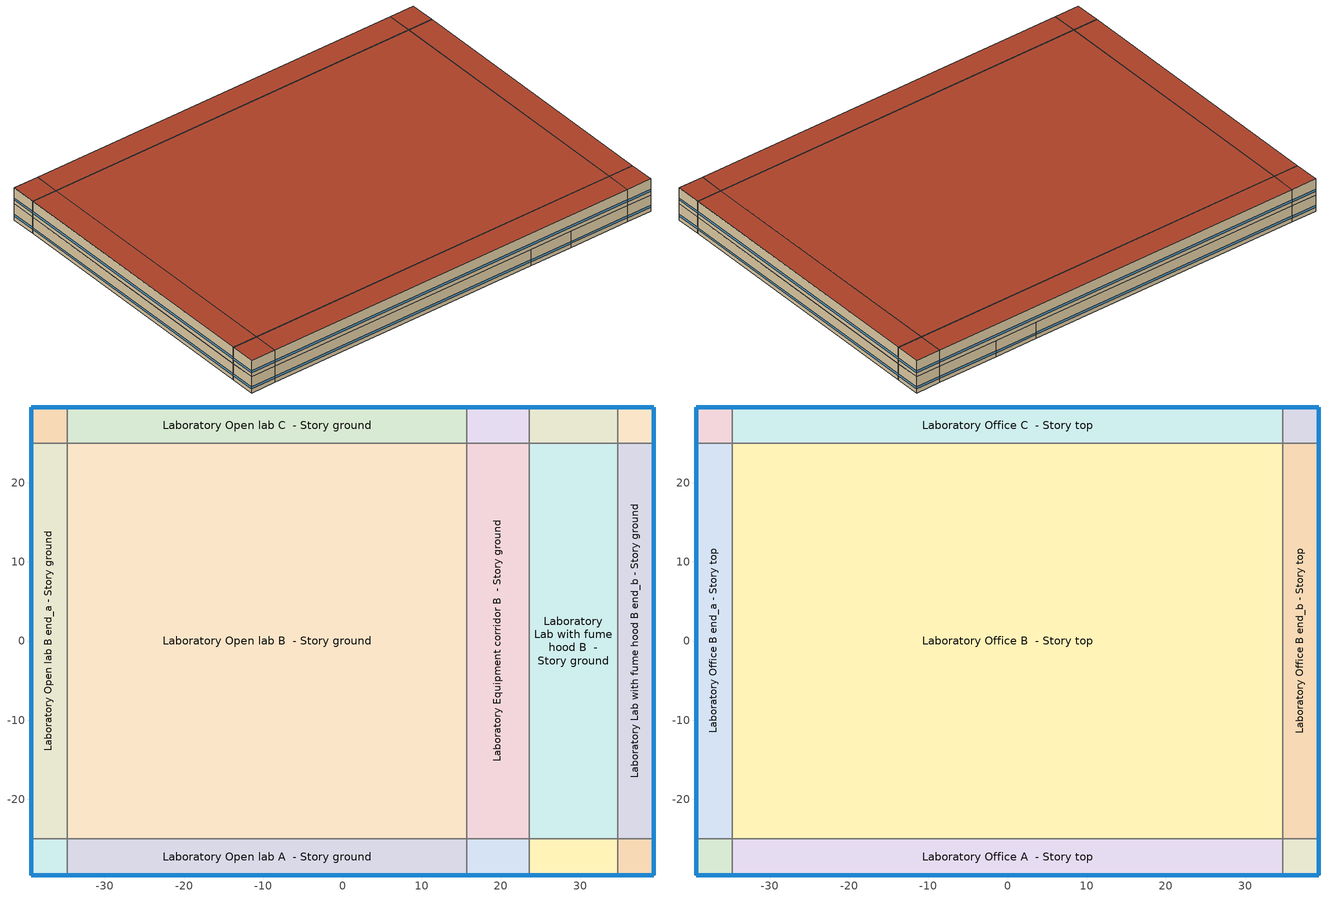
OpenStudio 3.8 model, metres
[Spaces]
Laboratory Open lab A end_a - Story ground
 floor ground: -39.3,-29.55 -39.3,-24.98 -34.73,-24.98 -34.73,-29.55 z0
 wall outside: -39.3,-24.98 -39.3,-29.55 -34.73,-29.55 z0:3.05
 wall to Laboratory Open lab B end_a - Story ground: -34.73,-24.98 -39.3,-24.98 z0:3.05
 wall to Laboratory Open lab A  - Story ground: -34.73,-29.55 -34.73,-24.98 z0:3.05
 window: -39.3,-25 -39.3,-29.52 / -39.27,-29.55 -34.75,-29.55 z0.76:1.13
 ceiling adiabatic: -34.73,-29.55 -34.73,-24.98 -39.3,-24.98 -39.3,-29.55 z3.05
Laboratory Open lab B end_a - Story ground
 floor ground: -39.3,-24.98 -39.3,24.98 -34.73,24.98 -34.73,-24.98 z0
 wall outside: -39.3,24.98 -39.3,-24.98 z0:3.05
 wall to Laboratory Open lab C end_a - Story ground: -34.73,24.98 -39.3,24.98 z0:3.05
 wall to Laboratory Open lab B  - Story ground: -34.73,-24.98 -34.73,24.98 z0:3.05
 window: -39.3,24.95 -39.3,-24.95 z0.76:1.13
 ceiling adiabatic: -34.73,-24.98 -34.73,24.98 -39.3,24.98 -39.3,-24.98 z3.05
Laboratory Open lab C end_a - Story ground
 floor ground: -39.3,24.98 -39.3,29.55 -34.73,29.55 -34.73,24.98 z0
 wall outside: -34.73,29.55 -39.3,29.55 -39.3,24.98 z0:3.05
 wall to Laboratory Open lab C  - Story ground: -34.73,24.98 -34.73,29.55 z0:3.05
 window: -39.3,29.52 -39.3,25 / -34.75,29.55 -39.27,29.55 z0.76:1.13
 ceiling adiabatic: -34.73,24.98 -34.73,29.55 -39.3,29.55 -39.3,24.98 z3.05
Laboratory Open lab A  - Story ground
 floor ground: -34.73,-29.55 -34.73,-24.98 15.72,-24.98 15.72,-29.55 z0
 wall outside: -34.73,-29.55 15.72,-29.55 z0:3.05
 wall to Laboratory Open lab B  - Story ground: 15.72,-24.98 -34.73,-24.98 z0:3.05
 wall to Laboratory Equipment corridor A  - Story ground: 15.72,-29.55 15.72,-24.98 z0:3.05
 window: -34.7,-29.55 15.69,-29.55 z0.76:1.13
 ceiling adiabatic: 15.72,-29.55 15.72,-24.98 -34.73,-24.98 -34.73,-29.55 z3.05
Laboratory Open lab B  - Story ground
 floor ground: -34.73,-24.98 -34.73,24.98 15.72,24.98 15.72,-24.98 z0
 wall to Laboratory Open lab C  - Story ground: 15.72,24.98 -34.73,24.98 z0:3.05
 wall to Laboratory Equipment corridor B  - Story ground: 15.72,-24.98 15.72,24.98 z0:3.05
 ceiling adiabatic: 15.72,-24.98 15.72,24.98 -34.73,24.98 -34.73,-24.98 z3.05
Laboratory Open lab C  - Story ground
 floor ground: -34.73,24.98 -34.73,29.55 15.72,29.55 15.72,24.98 z0
 wall outside: 15.72,29.55 -34.73,29.55 z0:3.05
 wall to Laboratory Equipment corridor C  - Story ground: 15.72,24.98 15.72,29.55 z0:3.05
 window: 15.69,29.55 -34.7,29.55 z0.76:1.13
 ceiling adiabatic: 15.72,24.98 15.72,29.55 -34.73,29.55 -34.73,24.98 z3.05
Laboratory Equipment corridor A  - Story ground
 floor ground: 15.72,-29.55 15.72,-24.98 23.58,-24.98 23.58,-29.55 z0
 wall outside: 15.72,-29.55 23.58,-29.55 z0:3.05
 wall to Laboratory Equipment corridor B  - Story ground: 23.58,-24.98 15.72,-24.98 z0:3.05
 wall to Laboratory Lab with fume hood A  - Story ground: 23.58,-29.55 23.58,-24.98 z0:3.05
 window: 15.75,-29.55 23.55,-29.55 z0.76:1.13
 ceiling adiabatic: 23.58,-29.55 23.58,-24.98 15.72,-24.98 15.72,-29.55 z3.05
Laboratory Equipment corridor B  - Story ground
 floor ground: 15.72,-24.98 15.72,24.98 23.58,24.98 23.58,-24.98 z0
 wall to Laboratory Equipment corridor C  - Story ground: 23.58,24.98 15.72,24.98 z0:3.05
 wall to Laboratory Lab with fume hood B  - Story ground: 23.58,-24.98 23.58,24.98 z0:3.05
 ceiling adiabatic: 23.58,-24.98 23.58,24.98 15.72,24.98 15.72,-24.98 z3.05
Laboratory Equipment corridor C  - Story ground
 floor ground: 15.72,24.98 15.72,29.55 23.58,29.55 23.58,24.98 z0
 wall outside: 23.58,29.55 15.72,29.55 z0:3.05
 wall to Laboratory Lab with fume hood C  - Story ground: 23.58,24.98 23.58,29.55 z0:3.05
 window: 23.55,29.55 15.75,29.55 z0.76:1.13
 ceiling adiabatic: 23.58,24.98 23.58,29.55 15.72,29.55 15.72,24.98 z3.05
Laboratory Lab with fume hood A  - Story ground
 floor ground: 23.58,-29.55 23.58,-24.98 34.73,-24.98 34.73,-29.55 z0
 wall outside: 23.58,-29.55 34.73,-29.55 z0:3.05
 wall to Laboratory Lab with fume hood B  - Story ground: 34.73,-24.98 23.58,-24.98 z0:3.05
 wall to Laboratory Lab with fume hood A end_b - Story ground: 34.73,-29.55 34.73,-24.98 z0:3.05
 window: 23.61,-29.55 34.7,-29.55 z0.76:1.13
 ceiling adiabatic: 34.73,-29.55 34.73,-24.98 23.58,-24.98 23.58,-29.55 z3.05
Laboratory Lab with fume hood B  - Story ground
 floor ground: 23.58,-24.98 23.58,24.98 34.73,24.98 34.73,-24.98 z0
 wall to Laboratory Lab with fume hood C  - Story ground: 34.73,24.98 23.58,24.98 z0:3.05
 wall to Laboratory Lab with fume hood B end_b - Story ground: 34.73,-24.98 34.73,24.98 z0:3.05
 ceiling adiabatic: 34.73,-24.98 34.73,24.98 23.58,24.98 23.58,-24.98 z3.05
Laboratory Lab with fume hood C  - Story ground
 floor ground: 23.58,24.98 23.58,29.55 34.73,29.55 34.73,24.98 z0
 wall outside: 34.73,29.55 23.58,29.55 z0:3.05
 wall to Laboratory Lab with fume hood C end_b - Story ground: 34.73,24.98 34.73,29.55 z0:3.05
 window: 34.7,29.55 23.61,29.55 z0.76:1.13
 ceiling adiabatic: 34.73,24.98 34.73,29.55 23.58,29.55 23.58,24.98 z3.05
Laboratory Lab with fume hood A end_b - Story ground
 floor ground: 34.73,-29.55 34.73,-24.98 39.3,-24.98 39.3,-29.55 z0
 wall outside: 34.73,-29.55 39.3,-29.55 39.3,-24.98 z0:3.05
 wall to Laboratory Lab with fume hood B end_b - Story ground: 39.3,-24.98 34.73,-24.98 z0:3.05
 window: 39.3,-29.52 39.3,-25 / 34.75,-29.55 39.27,-29.55 z0.76:1.13
 ceiling adiabatic: 39.3,-29.55 39.3,-24.98 34.73,-24.98 34.73,-29.55 z3.05
Laboratory Lab with fume hood B end_b - Story ground
 floor ground: 34.73,-24.98 34.73,24.98 39.3,24.98 39.3,-24.98 z0
 wall outside: 39.3,-24.98 39.3,24.98 z0:3.05
 wall to Laboratory Lab with fume hood C end_b - Story ground: 39.3,24.98 34.73,24.98 z0:3.05
 window: 39.3,-24.95 39.3,24.95 z0.76:1.13
 ceiling adiabatic: 39.3,-24.98 39.3,24.98 34.73,24.98 34.73,-24.98 z3.05
Laboratory Lab with fume hood C end_b - Story ground
 floor ground: 34.73,24.98 34.73,29.55 39.3,29.55 39.3,24.98 z0
 wall outside: 39.3,24.98 39.3,29.55 34.73,29.55 z0:3.05
 window: 39.27,29.55 34.75,29.55 / 39.3,25 39.3,29.52 z0.76:1.13
 ceiling adiabatic: 39.3,24.98 39.3,29.55 34.73,29.55 34.73,24.98 z3.05
Laboratory Office A end_a - Story top
 floor adiabatic: -39.3,-29.55 -39.3,-24.98 -34.73,-24.98 -34.73,-29.55 z3.05
 wall outside: -39.3,-24.98 -39.3,-29.55 -34.73,-29.55 z3.05:6.1
 wall to Laboratory Office B end_a - Story top: -34.73,-24.98 -39.3,-24.98 z3.05:6.1
 wall to Laboratory Office A  - Story top: -34.73,-29.55 -34.73,-24.98 z3.05:6.1
 window: -39.3,-25 -39.3,-29.52 / -39.27,-29.55 -34.75,-29.55 z3.81:4.18
 roof outside: -34.73,-29.55 -34.73,-24.98 -39.3,-24.98 -39.3,-29.55 z6.1
Laboratory Office B end_a - Story top
 floor adiabatic: -39.3,-24.98 -39.3,24.98 -34.73,24.98 -34.73,-24.98 z3.05
 wall outside: -39.3,24.98 -39.3,-24.98 z3.05:6.1
 wall to Laboratory Office C end_a - Story top: -34.73,24.98 -39.3,24.98 z3.05:6.1
 wall to Laboratory Office B  - Story top: -34.73,-24.98 -34.73,24.98 z3.05:6.1
 window: -39.3,24.95 -39.3,-24.95 z3.81:4.18
 roof outside: -34.73,-24.98 -34.73,24.98 -39.3,24.98 -39.3,-24.98 z6.1
Laboratory Office C end_a - Story top
 floor adiabatic: -39.3,24.98 -39.3,29.55 -34.73,29.55 -34.73,24.98 z3.05
 wall outside: -34.73,29.55 -39.3,29.55 -39.3,24.98 z3.05:6.1
 wall to Laboratory Office C  - Story top: -34.73,24.98 -34.73,29.55 z3.05:6.1
 window: -39.3,29.52 -39.3,25 / -34.75,29.55 -39.27,29.55 z3.81:4.18
 roof outside: -34.73,24.98 -34.73,29.55 -39.3,29.55 -39.3,24.98 z6.1
Laboratory Office A  - Story top
 floor adiabatic: -34.73,-29.55 -34.73,-24.98 34.73,-24.98 34.73,-29.55 z3.05
 wall outside: -34.73,-29.55 34.73,-29.55 z3.05:6.1
 wall to Laboratory Office B  - Story top: 34.73,-24.98 -34.73,-24.98 z3.05:6.1
 wall to Laboratory Office A end_b - Story top: 34.73,-29.55 34.73,-24.98 z3.05:6.1
 window: -34.7,-29.55 34.7,-29.55 z3.81:4.18
 roof outside: 34.73,-29.55 34.73,-24.98 -34.73,-24.98 -34.73,-29.55 z6.1
Laboratory Office B  - Story top
 floor adiabatic: -34.73,-24.98 -34.73,24.98 34.73,24.98 34.73,-24.98 z3.05
 wall to Laboratory Office C  - Story top: 34.73,24.98 -34.73,24.98 z3.05:6.1
 wall to Laboratory Office B end_b - Story top: 34.73,-24.98 34.73,24.98 z3.05:6.1
 roof outside: 34.73,-24.98 34.73,24.98 -34.73,24.98 -34.73,-24.98 z6.1
Laboratory Office C  - Story top
 floor adiabatic: -34.73,24.98 -34.73,29.55 34.73,29.55 34.73,24.98 z3.05
 wall outside: 34.73,29.55 -34.73,29.55 z3.05:6.1
 wall to Laboratory Office C end_b - Story top: 34.73,24.98 34.73,29.55 z3.05:6.1
 window: 34.7,29.55 -34.7,29.55 z3.81:4.18
 roof outside: 34.73,24.98 34.73,29.55 -34.73,29.55 -34.73,24.98 z6.1
Laboratory Office A end_b - Story top
 floor adiabatic: 34.73,-29.55 34.73,-24.98 39.3,-24.98 39.3,-29.55 z3.05
 wall outside: 34.73,-29.55 39.3,-29.55 39.3,-24.98 z3.05:6.1
 wall to Laboratory Office B end_b - Story top: 39.3,-24.98 34.73,-24.98 z3.05:6.1
 window: 39.3,-29.52 39.3,-25 / 34.75,-29.55 39.27,-29.55 z3.81:4.18
 roof outside: 39.3,-29.55 39.3,-24.98 34.73,-24.98 34.73,-29.55 z6.1
Laboratory Office B end_b - Story top
 floor adiabatic: 34.73,-24.98 34.73,24.98 39.3,24.98 39.3,-24.98 z3.05
 wall outside: 39.3,-24.98 39.3,24.98 z3.05:6.1
 wall to Laboratory Office C end_b - Story top: 39.3,24.98 34.73,24.98 z3.05:6.1
 window: 39.3,-24.95 39.3,24.95 z3.81:4.18
 roof outside: 39.3,-24.98 39.3,24.98 34.73,24.98 34.73,-24.98 z6.1
Laboratory Office C end_b - Story top
 floor adiabatic: 34.73,24.98 34.73,29.55 39.3,29.55 39.3,24.98 z3.05
 wall outside: 39.3,24.98 39.3,29.55 34.73,29.55 z3.05:6.1
 window: 39.27,29.55 34.75,29.55 / 39.3,25 39.3,29.52 z3.81:4.18
 roof outside: 39.3,24.98 39.3,29.55 34.73,29.55 34.73,24.98 z6.1
[Site]
Denver Intl Ap_CO_USA: Latitude {deg}=39.83; Longitude {deg}=-104.65; Time Zone {hr}=-7; Elevation {m}=1650
[ClimateZones]
Climate Zone Institution Name 1=ASHRAE; Climate Zone Document Name 1=ANSI/ASHRAE Standard 169; Climate Zone Document Year 1=2006; Climate Zone Value 1=5B
[Site:WaterMainsTemperature]
Calculation Method=Correlation; Annual Average Outdoor Air Temperature {C}=10.8; Maximum Difference In Monthly Average Outdoor Air Temperatures {deltaC}=23.2
[SizingPeriod:DesignDay] Barometric Pressure {Pa}=83011; Rain Indicator=No; Snow Indicator=No; Day of Month=21; Daylight Saving Time Indicator=No; Humidity Condition Type=Wetbulb; Dry-Bulb Temperature Range Modifier Type=DefaultMultipliers
Name | Maximum Dry-Bulb Temperature {C} | Daily Dry-Bulb Temperature Range {deltaC} | Wind Speed {m/s} | Wind Direction {deg} | Month | Day Type | Wetbulb or DewPoint at Maximum Dry-Bulb {C} | Solar Model Indicator | ASHRAE Clear Sky Optical Depth for Beam Irradiance | ASHRAE Clear Sky Optical Depth for Diffuse Irradiance | Sky Clearness
Denver Intl Ap Ann Clg .4% Condns DB=>MWB 1 | 34.6 | 15.2 | 4.2 | 80 | 7 | SummerDesignDay | 15.7 | ASHRAETau | 0.424 | 2.012
Denver Intl Ap Ann Clg .4% Condns WB=>MDB 1 | 27.3 | 15.2 | 4.2 | 80 | 7 | SummerDesignDay | 18.3 | ASHRAETau | 0.424 | 2.012
Denver Intl Ap Ann Htg 99.6% Condns DB 1 | -17.4 | 0 | 3.3 | 160 | 12 | WinterDesignDay | -17.4 | ASHRAEClearSky |  |  | 0
[Building]
ComStock 90.1-2013|Laboratory
[SpaceType] Standards Building Type=Laboratory
Name | Standards Space Type
Laboratory Equipment corridor | Equipment corridor
Laboratory Lab with fume hood | Lab with fume hood
Laboratory Open lab | Open lab
Laboratory Office | Office
[BuildingStory] Nominal Floor to Floor Height {m}=3.048
Name | Nominal Z Coordinate {m}
Story ground | 0
Story top | 3.048
[Space]
Name | Space Type | Building Story | Thermal Zone
Laboratory Open lab A end_a - Story ground | Laboratory Open lab | Story ground | Zone Laboratory Open lab A end_a - Story ground
Laboratory Open lab B end_a - Story ground | Laboratory Open lab | Story ground | Zone Laboratory Open lab B end_a - Story ground
Laboratory Open lab C end_a - Story ground | Laboratory Open lab | Story ground | Zone Laboratory Open lab C end_a - Story ground
Laboratory Open lab A  - Story ground | Laboratory Open lab | Story ground | Zone Laboratory Open lab A  - Story ground
Laboratory Open lab B  - Story ground | Laboratory Open lab | Story ground | Zone Laboratory Open lab B  - Story ground
Laboratory Open lab C  - Story ground | Laboratory Open lab | Story ground | Zone Laboratory Open lab C  - Story ground
Laboratory Equipment corridor A  - Story ground | Laboratory Equipment corridor | Story ground | Zone Laboratory Equipment corridor A  - Story ground
Laboratory Equipment corridor B  - Story ground | Laboratory Equipment corridor | Story ground | Zone Laboratory Equipment corridor B  - Story ground
Laboratory Equipment corridor C  - Story ground | Laboratory Equipment corridor | Story ground | Zone Laboratory Equipment corridor C  - Story ground
Laboratory Lab with fume hood A  - Story ground | Laboratory Lab with fume hood | Story ground | Zone Laboratory Lab with fume hood A  - Story ground
Laboratory Lab with fume hood B  - Story ground | Laboratory Lab with fume hood | Story ground | Zone Laboratory Lab with fume hood B  - Story ground
Laboratory Lab with fume hood C  - Story ground | Laboratory Lab with fume hood | Story ground | Zone Laboratory Lab with fume hood C  - Story ground
Laboratory Lab with fume hood A end_b - Story ground | Laboratory Lab with fume hood | Story ground | Zone Laboratory Lab with fume hood A end_b - Story ground
Laboratory Lab with fume hood B end_b - Story ground | Laboratory Lab with fume hood | Story ground | Zone Laboratory Lab with fume hood B end_b - Story ground
Laboratory Lab with fume hood C end_b - Story ground | Laboratory Lab with fume hood | Story ground | Zone Laboratory Lab with fume hood C end_b - Story ground
Laboratory Office A end_a - Story top | Laboratory Office | Story top | Zone Laboratory Office A end_a - Story top
Laboratory Office B end_a - Story top | Laboratory Office | Story top | Zone Laboratory Office B end_a - Story top
Laboratory Office C end_a - Story top | Laboratory Office | Story top | Zone Laboratory Office C end_a - Story top
Laboratory Office A  - Story top | Laboratory Office | Story top | Zone Laboratory Office A  - Story top
Laboratory Office B  - Story top | Laboratory Office | Story top | Zone Laboratory Office B  - Story top
Laboratory Office C  - Story top | Laboratory Office | Story top | Zone Laboratory Office C  - Story top
Laboratory Office A end_b - Story top | Laboratory Office | Story top | Zone Laboratory Office A end_b - Story top
Laboratory Office B end_b - Story top | Laboratory Office | Story top | Zone Laboratory Office B end_b - Story top
Laboratory Office C end_b - Story top | Laboratory Office | Story top | Zone Laboratory Office C end_b - Story top
[ThermalZone] Multiplier=1; Use Ideal Air Loads=No
Zone Laboratory Open lab A end_a - Story ground; Zone Laboratory Open lab B end_a - Story ground; Zone Laboratory Open lab C end_a - Story ground; Zone Laboratory Open lab A  - Story ground; Zone Laboratory Open lab B  - Story ground; Zone Laboratory Open lab C  - Story ground; Zone Laboratory Equipment corridor A  - Story ground; Zone Laboratory Equipment corridor B  - Story ground; Zone Laboratory Equipment corridor C  - Story ground; Zone Laboratory Lab with fume hood A  - Story ground; Zone Laboratory Lab with fume hood B  - Story ground; Zone Laboratory Lab with fume hood C  - Story ground; Zone Laboratory Lab with fume hood A end_b - Story ground; Zone Laboratory Lab with fume hood B end_b - Story ground; Zone Laboratory Lab with fume hood C end_b - Story ground; Zone Laboratory Office A end_a - Story top; Zone Laboratory Office B end_a - Story top; Zone Laboratory Office C end_a - Story top; Zone Laboratory Office A  - Story top; Zone Laboratory Office B  - Story top; Zone Laboratory Office C  - Story top; Zone Laboratory Office A end_b - Story top; Zone Laboratory Office B end_b - Story top; Zone Laboratory Office C end_b - Story top
[Sizing:Zone] Zone Cooling Design Supply Air Temperature Input Method=SupplyAirTemperature; Zone Cooling Design Supply Air Temperature {C}=14; Zone Cooling Design Supply Air Temperature Difference {deltaC}=11.11; Zone Heating Design Supply Air Temperature Input Method=SupplyAirTemperature; Zone Heating Design Supply Air Temperature {C}=40; Zone Heating Design Supply Air Temperature Difference {deltaC}=11.11; Zone Cooling Design Supply Air Humidity Ratio {kg-H2O/kg-air}=0.0085; Zone Heating Design Supply Air Humidity Ratio {kg-H2O/kg-air}=0.008; Cooling Design Air Flow Method=DesignDay; Heating Design Air Flow Method=DesignDay; Account for Dedicated Outdoor Air System=No; Dedicated Outdoor Air System Control Strategy=NeutralSupplyAir; Dedicated Outdoor Air Low Setpoint Temperature for Design {C}=autosize; Dedicated Outdoor Air High Setpoint Temperature for Design {C}=autosize; Zone Load Sizing Method=Sensible Load Only No Latent Load; Zone Latent Cooling Design Supply Air Humidity Ratio Input Method=HumidityRatioDifference; Zone Cooling Design Supply Air Humidity Ratio Difference {kgWater/kgDryAir}=0.005; Zone Latent Heating Design Supply Air Humidity Ratio Input Method=HumidityRatioDifference; Zone Humidification Design Supply Air Humidity Ratio Difference {kgWater/kgDryAir}=0.005
Zone Laboratory Open lab A end_a - Story ground; Zone Laboratory Open lab B end_a - Story ground; Zone Laboratory Open lab C end_a - Story ground; Zone Laboratory Open lab A  - Story ground; Zone Laboratory Open lab B  - Story ground; Zone Laboratory Open lab C  - Story ground; Zone Laboratory Equipment corridor A  - Story ground; Zone Laboratory Equipment corridor B  - Story ground; Zone Laboratory Equipment corridor C  - Story ground; Zone Laboratory Lab with fume hood A  - Story ground; Zone Laboratory Lab with fume hood B  - Story ground; Zone Laboratory Lab with fume hood C  - Story ground; Zone Laboratory Lab with fume hood A end_b - Story ground; Zone Laboratory Lab with fume hood B end_b - Story ground; Zone Laboratory Lab with fume hood C end_b - Story ground; Zone Laboratory Office A end_a - Story top; Zone Laboratory Office B end_a - Story top; Zone Laboratory Office C end_a - Story top; Zone Laboratory Office A  - Story top; Zone Laboratory Office B  - Story top; Zone Laboratory Office C  - Story top; Zone Laboratory Office A end_b - Story top; Zone Laboratory Office B end_b - Story top; Zone Laboratory Office C end_b - Story top
